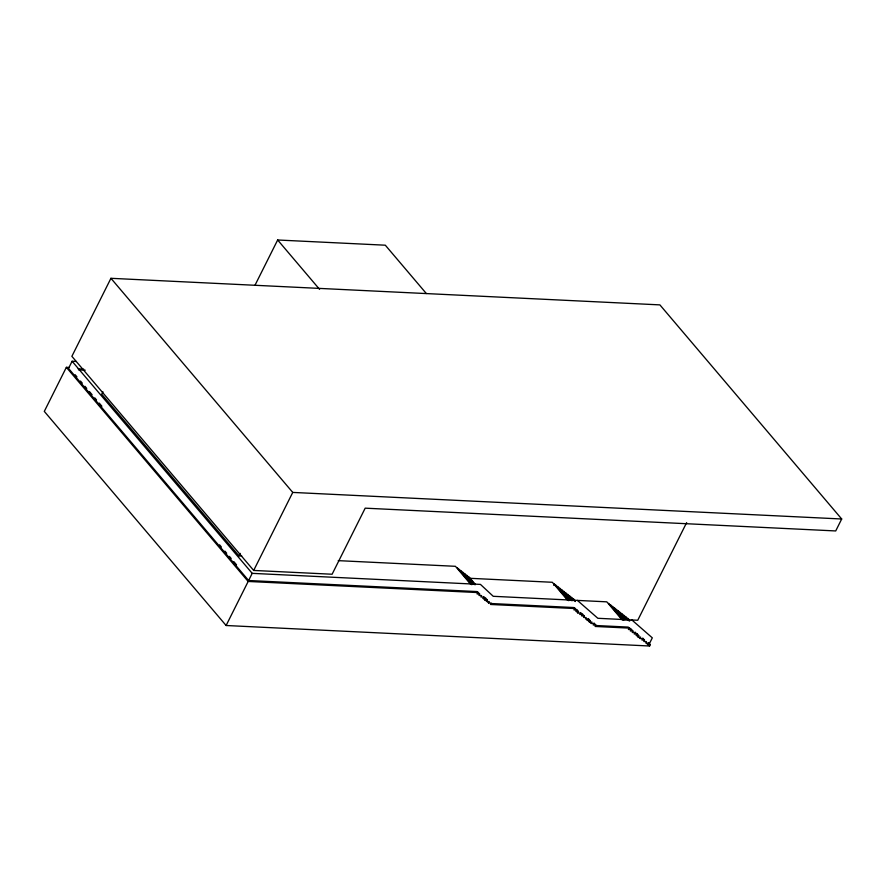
<?xml version="1.0" encoding="UTF-8"?>
<svg xmlns="http://www.w3.org/2000/svg" width="886" height="886" viewBox="0 0 886 886"><rect width="100%" height="100%" fill="white"/><g stroke="black" fill="none" stroke-linecap="round" stroke-linejoin="round"><path stroke-width="1.33" d="M69.108 367.469L66.361 367.336L44.3 411.392L226.107 625.505L649.582 646.005L650.269 644.631L648.552 642.616M110.938 278.304L71.877 356.327L253.684 570.44L332.106 574.239L365.187 508.165L835.719 530.947L841.7 518.997L659.893 304.884L110.938 278.304L292.745 492.417L841.7 518.997M76.229 361.455L72.109 361.255L68.521 368.41L248.612 580.507L476.878 591.56L477.731 592.568L477.045 593.952L479.658 594.074L478.972 595.447L481.585 595.58L480.888 596.954L483.501 597.075L482.815 598.46L485.428 598.582L484.742 599.955L483.878 598.947M102.953 391.778L101.724 394.226L238.943 555.832L241.701 555.965M254.991 285.27L277.661 239.995L385.31 245.2L426.332 293.521M238.943 555.832L240.161 553.385M226.107 625.505L248.169 581.46L477.731 592.568M248.612 580.507L252.2 573.353L480.456 584.406L493.236 596.3L606.799 601.838L622.016 619.757M253.684 570.44L292.745 492.417M485.805 600.453L486.669 601.461L487.355 600.088L485.639 598.061M487.732 601.959L488.585 602.967L489.282 601.594L486.669 601.461M570.894 598.692L571.581 597.308L575.169 601.528M491.032 603.521L573.774 607.53L574.637 608.538L573.951 609.922L576.564 610.044L575.867 611.418L578.48 611.55L577.794 612.924L576.941 611.916M580.618 612.536L582.335 614.552L581.648 615.925L584.262 616.058L583.564 617.431L586.178 617.564L585.491 618.937L588.105 619.059L587.418 620.444L586.565 619.425M588.481 620.931L589.345 621.939L590.032 620.565L588.315 618.55M590.408 622.437L591.272 623.445L591.959 622.072L589.345 621.939M594.096 623.057L595.802 625.073L595.115 626.457L629.104 628.096L628.407 629.47L631.02 629.603L630.334 630.976L632.947 631.109L632.261 632.482L634.874 632.604L634.188 633.988L636.801 634.11L636.115 635.483L638.728 635.616L638.031 636.99L637.178 635.982M619.591 613.732L620.278 612.359L626.535 619.735M686.639 522.607L637.743 620.255L597.84 618.284L577.362 600.376M639.105 637.477L639.958 638.496L640.644 637.112L638.031 636.99M642.782 638.097L644.499 640.124L643.812 641.497L646.426 641.63L645.728 643.003L648.353 643.125L647.655 644.51L646.802 643.491M649.416 643.624L652.306 637.842L631.829 619.934M78.156 368.875L83.661 369.141M78.533 369.861L85.233 370.193M338.219 560.639L455.437 566.309L470.643 584.228M469.591 578.281L552.332 582.279L567.549 600.199M553.573 585.159L556.186 585.292L568.712 600.043M567.051 595.68L569.665 595.813L573.242 600.021M484.742 599.955L487.355 600.088M488.585 602.967L491.198 603.089L490.512 604.473L574.637 608.538M615.737 610.731L618.35 610.853L625.505 619.292M577.794 612.924L580.408 613.046L579.721 614.43L582.335 614.552M587.418 620.444L590.032 620.565M591.272 623.445L593.886 623.567L593.188 624.951L595.802 625.073M595.625 625.505L628.24 627.089L629.104 628.096M639.958 638.496L642.572 638.618L641.885 639.991L644.499 640.124M647.655 644.51L650.269 644.631M627.975 618.373L629.769 620.477M626.048 616.866L629.625 621.086M624.121 615.36L628.595 620.632M622.205 613.865L627.565 620.189M648.729 644.997L649.582 646.005M616.423 609.358L625.372 619.89M637.012 633.59L638.728 635.616M614.507 607.851L624.342 619.447M635.085 632.095L636.801 634.11M612.58 606.345L624.209 620.045M610.653 604.839L623.179 619.602M631.231 629.082L632.947 631.109M608.726 603.344L623.046 620.2M629.315 627.576L631.02 629.603M277.661 239.995L319.58 289.357M573.508 598.814L575.302 600.918M567.738 594.307L573.109 600.63M565.811 592.8L572.079 600.176M563.884 591.305L571.935 600.786M561.957 589.799L570.905 600.331M582.545 614.042L584.262 616.058M560.041 588.293L569.875 599.888M558.114 586.787L569.742 600.486M576.764 609.524L578.48 611.55M554.259 583.785L568.579 600.653M574.848 608.029L576.564 610.044M468.904 576.83L475.173 584.206M466.977 575.324L475.04 584.815M465.061 573.829L474.01 584.361M463.134 572.323L472.98 583.918M483.712 596.566L485.428 598.582M461.207 570.817L472.836 584.516M459.28 569.321L471.806 584.073M457.353 567.815L471.673 584.671M477.942 592.058L479.658 594.074M72.109 361.255L252.2 573.353M75.144 374.734L76.927 376.838M80.493 381.035L82.276 383.129M84.956 386.285L86.739 388.378M89.408 391.534L92.089 394.68M94.758 397.836L96.541 399.929M99.21 403.086L101.89 406.231M219.562 544.824L221.345 546.928M224.911 551.125L226.694 553.218M229.374 556.375L231.168 558.479M233.849 561.646L236.54 564.803M66.361 367.336L248.169 581.46"/></g></svg>
